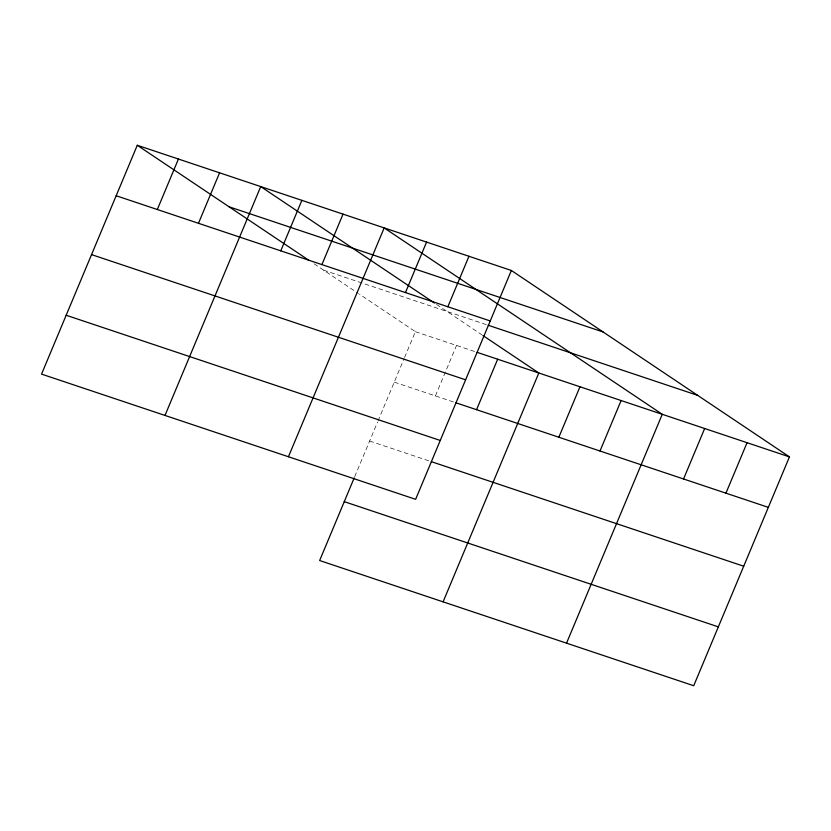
<?xml version="1.0" encoding="UTF-8"?>
<svg xmlns="http://www.w3.org/2000/svg" width="831" height="831" viewBox="0 0 831 831"><rect width="100%" height="100%" fill="white"/><g stroke="black" fill="none" stroke-linecap="round" stroke-linejoin="round"><path stroke-width="0.62" stroke-dasharray="4.16 3.12" d="M354.712 476.693L377.513 422.179M378.001 420.995L404.074 358.67M404.572 357.496L415.375 331.673L359.47 294.195M435.402 395.92L456.52 345.447M323.602 270.158L488.192 325.253M415.375 331.673L475.883 351.929M394.258 382.146L453.56 401.996M369.629 441.012L430.146 461.267M436.545 304.437L481.855 334.81M314.149 263.822L358.41 293.488"/><path stroke-width="1.25" d="M137.281 145.269L41.55 374.116L415.625 499.327L511.356 270.47L137.281 145.269L308.893 260.3M157.319 209.516L178.426 159.043M198.464 223.29L219.581 172.806M164.995 415.438L260.726 186.58L434.436 303.024M280.764 250.837L301.871 200.354M321.909 264.601L343.026 214.128M288.44 456.759L384.171 227.902L662.265 414.305L566.534 643.163M405.455 292.564L426.573 242.091M354.214 477.877L319.644 560.53L693.719 685.731L789.45 456.884L511.356 270.47M447.847 306.764L468.964 256.28M476.558 409.693L497.665 359.221M443.089 601.841L538.82 372.994L482.915 335.516M558.848 437.241L579.965 386.768M600.003 451.015L621.11 400.542M683.549 478.978L704.657 428.505M725.941 493.167L747.059 442.694M229.055 206.784L603.129 331.985M116.163 195.742L490.248 320.953M488.192 325.253L697.676 395.369M477.098 352.334L789.45 456.884M91.545 254.608L465.62 379.819M455.98 402.806L768.332 507.357M66.179 315.25L440.253 440.461M431.362 461.672L743.714 566.223M344.263 501.664L718.337 626.865"/></g></svg>
